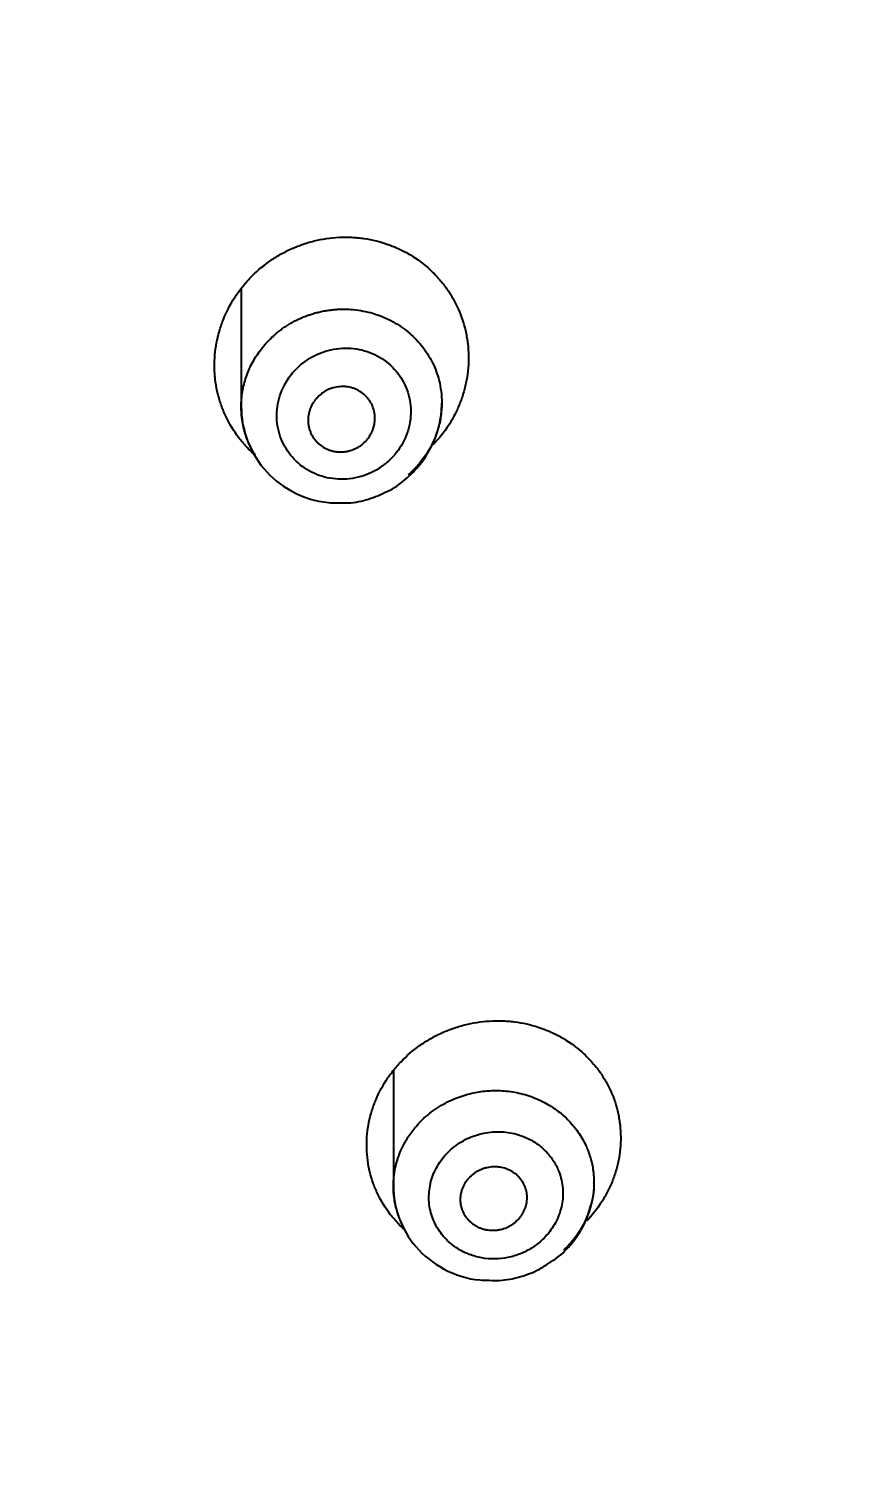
# Model space of a CAD drawing. Header units: millimetres. Extents: x 6110 to 6704, y -2661 to -1821.
# Drawn here: x 6341.09 to 6344.16, y -2163.91 to -2158.49 of the extents above; entities that cross this region are included whole.
import ezdxf

# ---------------------------------------------------------------- set-up
doc = ezdxf.new("R2010")
doc.units = ezdxf.units.MM
doc.header["$LTSCALE"] = 0.1
doc.linetypes.add('HIDDEN2', pattern=[4.7625, 3.175, -1.5875])
doc.layers.add('1', color=4, linetype='HIDDEN2', lineweight=13)
doc.layers.add('DIM', color=3, linetype='Continuous', lineweight=9)
doc.styles.get("Standard").update_dxf_attribs({"font": 'arial.ttf'})
doc.dimstyles.new('ISO-25', dxfattribs={"dimtxt": 2.5, "dimasz": 2.5, "dimexe": 1.25, "dimexo": 0.625, "dimtad": 1, "dimlfac": 5, "dimtxsty": 'Standard', "dimcen": 2.5, "dimadec": 0, "dimazin": 0, "dimtfac": 1, "dimtmove": 0, "dimatfit": 3, "dimfxl": 0, "dimarcsym": 0})

# ---------------------------------------------------------------- blocks, each defined once
blk = doc.blocks.new('*D85')
at = {"layer": 'Defpoints', "color": 0}
for p in [(6324.4599, -2027.3782), (6392.6916, -2027.3782), (6311.704, -2532.5418)]:
    blk.add_point(p, dxfattribs=at)
at = {"layer": 'DIM', "color": 0, "lineweight": -2}
for p, q in [((6325.0849, -2027.3782), (6393.9416, -2027.3782)), ((6392.6916, -2527.5418), (6392.6916, -2032.3782)), ((6312.329, -2532.5418), (6393.9416, -2532.5418))]:
    blk.add_line(p, q, dxfattribs=at)
at = {"layer": 'DIM', "color": 0}
for points in [[(6391.8583, -2032.3782), (6393.5249, -2032.3782), (6392.6916, -2027.3782)], [(6391.8583, -2527.5418), (6393.5249, -2527.5418), (6392.6916, -2532.5418)]]:
    blk.add_solid(points, dxfattribs=at)
at = {"layer": 'DIM', "color": 0, "insert": (6389.0618, -2279.96), "char_height": 5, "attachment_point": 5, "rotation": 90}
blk.add_mtext('2020,7', dxfattribs=at)
blk = doc.blocks.new('*D93')
at = {"layer": 'Defpoints', "color": 0}
for p in [(6325.0849, -2027.3782), (6402.037, -2595.9805), (6423.8203, -2595.9805)]:
    blk.add_point(p, dxfattribs=at)
at = {"layer": 'DIM', "color": 0, "lineweight": -2}
for p, q in [((6325.7099, -2027.3782), (6425.0703, -2027.3782)), ((6423.8203, -2032.3782), (6423.8203, -2590.9805)), ((6402.662, -2595.9805), (6425.0703, -2595.9805))]:
    blk.add_line(p, q, dxfattribs=at)
at = {"layer": 'DIM', "color": 0}
for points in [[(6422.9869, -2032.3782), (6424.6536, -2032.3782), (6423.8203, -2027.3782)], [(6422.9869, -2590.9805), (6424.6536, -2590.9805), (6423.8203, -2595.9805)]]:
    blk.add_solid(points, dxfattribs=at)
at = {"layer": 'DIM', "color": 0, "insert": (6420.1905, -2311.6794), "char_height": 5, "attachment_point": 5, "rotation": 90}
blk.add_mtext('2274,4', dxfattribs=at)

msp = doc.modelspace()

# ---------------------------------------------------------------- hatches: boundary and pattern name
at = {"layer": 'DIM'}
h = msp.add_hatch(dxfattribs=at)
h.set_pattern_fill('ANSI31', color=2)
edge = h.paths.add_edge_path()
edge.add_line((6619.6172, -2595.9805), (6619.6172, -1962.2056))
edge.add_line((6634.6172, -1966.1101), (6619.6172, -1966.1101))
edge.add_line((6634.6172, -2610.9805), (6634.6172, -1966.1101))
edge.add_line((6634.6172, -2610.9805), (6184.4567, -2610.9805))
edge.add_line((6619.6172, -2595.9805), (6184.4567, -2595.9805))
edge.add_line((6184.4567, -2610.9805), (6184.4567, -2595.9805))

# ---------------------------------------------------------------- linework, layer by layer
at = {"layer": '1', "color": 7, "linetype": 'Continuous', "lineweight": -3}
for p, q in [((6341.8802, -2159.4613), (6341.8802, -2159.9035)), ((6342.4492, -2162.3866), (6342.4492, -2162.8181))]:
    msp.add_line(p, q, dxfattribs=at)
for centre, major_axis, start_param, end_param in [((6338.0093, -2168.509), (-13.75, 0), 3.141606, 7.301236), ((6338.0093, -2168.5303), (-13.75, 0), 3.570041, 5.884468), ((6338.0093, -2168.5196), (-13.75, 0), 3.141627, 6.283151), ((6338.0093, -2168.4983), (13.75, 0), 0.43031, 2.719801), ((6338.0093, -2168.8384), (13.1753, 0), 4.984867, 10.723113)]:
    msp.add_ellipse(centre, major_axis=major_axis, ratio=0.906308, start_param=start_param, end_param=end_param, dxfattribs=at)
for points, knots in [([(6350.491, -2163.2462), (6350.4834, -2163.2291), (6350.3064, -2162.8335), (6349.8504, -2162.1038), (6349.1187, -2161.075), (6348.2669, -2160.1224), (6347.3204, -2159.2484), (6346.2835, -2158.4633), (6345.1672, -2157.7741), (6343.9821, -2157.1876), (6342.7394, -2156.7095), (6341.4511, -2156.3444), (6340.1297, -2156.0958), (6338.9765, -2155.9846), (6338.2688, -2155.9664), (6338.0093, -2155.9663)], [0, 0, 0, 0, 0.003864, 0.089606, 0.17541, 0.261282, 0.347223, 0.433229, 0.519294, 0.605411, 0.691572, 0.777769, 0.863995, 0.950243, 1, 1, 1, 1]), ([(6341.9329, -2160.0851), (6341.93, -2160.0826), (6341.9271, -2160.08), (6341.9131, -2160.0671), (6341.9024, -2160.0562), (6341.8872, -2160.039), (6341.8822, -2160.0332), (6341.8727, -2160.0213), (6341.8682, -2160.0153), (6341.8461, -2159.9846), (6341.8311, -2159.9585), (6341.8157, -2159.9239), (6341.8128, -2159.9169), (6341.8073, -2159.9027), (6341.8048, -2159.8956), (6341.7977, -2159.874), (6341.7898, -2159.845), (6341.7849, -2159.8154), (6341.7823, -2159.7929), (6341.7816, -2159.7854), (6341.7806, -2159.7703), (6341.7803, -2159.7627), (6341.7798, -2159.7246), (6341.7824, -2159.6946), (6341.7907, -2159.65), (6341.7942, -2159.6352), (6341.8006, -2159.6131), (6341.8029, -2159.6058), (6341.8079, -2159.5913), (6341.8105, -2159.5841), (6341.8247, -2159.5486), (6341.8387, -2159.5214), (6341.8594, -2159.4891), (6341.8638, -2159.4827), (6341.8728, -2159.4701), (6341.8774, -2159.4638), (6341.8919, -2159.4455), (6341.902, -2159.4338), (6341.934, -2159.4002), (6341.9574, -2159.3799), (6341.9892, -2159.3571), (6341.9957, -2159.3527), (6342.0089, -2159.3441), (6342.0156, -2159.34), (6342.0359, -2159.3282), (6342.0636, -2159.3139), (6342.0925, -2159.3021), (6342.1146, -2159.2944), (6342.1221, -2159.2919), (6342.1371, -2159.2874), (6342.1448, -2159.2853), (6342.1831, -2159.2758), (6342.214, -2159.2713), (6342.2606, -2159.2689), (6342.2763, -2159.2688), (6342.2998, -2159.2699), (6342.3076, -2159.2705), (6342.3233, -2159.2719), (6342.331, -2159.2729), (6342.3696, -2159.2784), (6342.3996, -2159.2858), (6342.4361, -2159.2988), (6342.4433, -2159.3015), (6342.4577, -2159.3074), (6342.4648, -2159.3106), (6342.4859, -2159.3205), (6342.4994, -2159.3278), (6342.5388, -2159.3514), (6342.5632, -2159.3697), (6342.5916, -2159.3957), (6342.5971, -2159.4011), (6342.6078, -2159.412), (6342.613, -2159.4176), (6342.628, -2159.4346), (6342.6469, -2159.4582), (6342.6633, -2159.4836), (6342.6746, -2159.5034), (6342.6783, -2159.5101), (6342.6852, -2159.5237), (6342.6884, -2159.5305), (6342.7038, -2159.5651), (6342.7132, -2159.5936), (6342.7213, -2159.6305), (6342.7227, -2159.6379), (6342.7252, -2159.6529), (6342.7263, -2159.6604), (6342.7289, -2159.6831), (6342.7299, -2159.6981), (6342.7306, -2159.7433), (6342.7281, -2159.7734), (6342.7212, -2159.811), (6342.7196, -2159.8185), (6342.7161, -2159.8334), (6342.7141, -2159.8408), (6342.7078, -2159.8627), (6342.698, -2159.8915), (6342.6854, -2159.9193), (6342.6749, -2159.9397), (6342.6712, -2159.9465), (6342.6635, -2159.9599), (6342.6594, -2159.9665), (6342.6385, -2159.9991), (6342.6193, -2160.0235), (6342.5977, -2160.0461)], [0, 0, 0, 0, 0.005243, 0.005243, 0.025967, 0.025967, 0.03633, 0.03633, 0.046692, 0.046692, 0.08814, 0.08814, 0.098502, 0.098502, 0.108864, 0.108864, 0.129588, 0.150312, 0.150312, 0.160674, 0.160674, 0.171036, 0.171036, 0.212484, 0.212484, 0.233208, 0.233208, 0.24357, 0.24357, 0.253933, 0.253933, 0.295381, 0.295381, 0.305743, 0.305743, 0.316105, 0.316105, 0.336829, 0.336829, 0.378277, 0.378277, 0.388639, 0.388639, 0.399001, 0.399001, 0.419725, 0.440449, 0.440449, 0.450811, 0.450811, 0.461173, 0.461173, 0.502622, 0.502622, 0.523346, 0.523346, 0.533708, 0.533708, 0.54407, 0.54407, 0.585518, 0.585518, 0.59588, 0.59588, 0.606242, 0.606242, 0.626966, 0.626966, 0.668414, 0.668414, 0.678777, 0.678777, 0.689139, 0.689139, 0.709863, 0.730587, 0.730587, 0.740949, 0.740949, 0.751311, 0.751311, 0.792759, 0.792759, 0.803121, 0.803121, 0.813483, 0.813483, 0.834207, 0.834207, 0.875655, 0.875655, 0.886017, 0.886017, 0.89638, 0.89638, 0.917104, 0.937828, 0.937828, 0.94819, 0.94819, 0.958552, 0.958552, 1, 1, 1, 1]), ([(6341.8802, -2159.9034), (6341.8802, -2159.8963), (6341.8807, -2159.8798), (6341.8834, -2159.8541), (6341.8886, -2159.8264), (6341.896, -2159.7992), (6341.9057, -2159.7726), (6341.9174, -2159.7467), (6341.9313, -2159.7217), (6341.9471, -2159.6978), (6341.9649, -2159.6751), (6341.9844, -2159.6536), (6342.0026, -2159.6364), (6342.0188, -2159.6228), (6342.0325, -2159.6124), (6342.0467, -2159.6025), (6342.0616, -2159.5932), (6342.077, -2159.5845), (6342.0929, -2159.5764), (6342.1094, -2159.569), (6342.1263, -2159.5624), (6342.1437, -2159.5564), (6342.1615, -2159.5513), (6342.1797, -2159.5469), (6342.1982, -2159.5434), (6342.2169, -2159.5408), (6342.236, -2159.539), (6342.2608, -2159.5379), (6342.2915, -2159.5387), (6342.3277, -2159.5431), (6342.3634, -2159.5509), (6342.3984, -2159.5621), (6342.4323, -2159.5766), (6342.4646, -2159.5945), (6342.495, -2159.6156), (6342.5232, -2159.6398), (6342.5488, -2159.6668), (6342.5715, -2159.6965), (6342.5908, -2159.7285), (6342.6064, -2159.762), (6342.6184, -2159.7975), (6342.6269, -2159.8359), (6342.631, -2159.8788), (6342.6294, -2159.9257), (6342.6214, -2159.9701), (6342.6091, -2160.0092), (6342.5955, -2160.0407), (6342.5807, -2160.0681), (6342.5655, -2160.0914), (6342.5506, -2160.111), (6342.5367, -2160.1271), (6342.5243, -2160.1401), (6342.5139, -2160.1501), (6342.5075, -2160.1558), (6342.5047, -2160.1583)], [0, 0, 0, 0, 0.015021, 0.034721, 0.054423, 0.074127, 0.093833, 0.11354, 0.13325, 0.152961, 0.172674, 0.192389, 0.212106, 0.223612, 0.23521, 0.246903, 0.258689, 0.270569, 0.282545, 0.294615, 0.30678, 0.319041, 0.331397, 0.34385, 0.356399, 0.369045, 0.381788, 0.394628, 0.418787, 0.443126, 0.46765, 0.492363, 0.517266, 0.542365, 0.567662, 0.59316, 0.618863, 0.644774, 0.670896, 0.697231, 0.722182, 0.749783, 0.780033, 0.812933, 0.848482, 0.874602, 0.898401, 0.919879, 0.939037, 0.955873, 0.970388, 0.982581, 0.992452, 1, 1, 1, 1]), ([(6342.4304, -2160.1073), (6342.4412, -2160.0976), (6342.4512, -2160.0869), (6342.4777, -2160.0534), (6342.4917, -2160.0279), (6342.5009, -2160.0013), (6342.5009, -2160.0012), (6342.51, -2159.9748), (6342.5146, -2159.9467), (6342.5141, -2159.8921), (6342.509, -2159.8647), (6342.4904, -2159.8143), (6342.4766, -2159.7905), (6342.4421, -2159.7495), (6342.421, -2159.7316), (6342.3743, -2159.7041), (6342.348, -2159.6941), (6342.2936, -2159.6833), (6342.2647, -2159.6824), (6342.2087, -2159.6901), (6342.1807, -2159.6988), (6342.1298, -2159.7243), (6342.1062, -2159.7414), (6342.0734, -2159.7746), (6342.0618, -2159.7892), (6342.0369, -2159.8286), (6342.0257, -2159.8553), (6342.0133, -2159.9094), (6342.0117, -2159.9375), (6342.018, -2159.9915), (6342.0259, -2160.018), (6342.0498, -2160.066), (6342.066, -2160.0881), (6342.1048, -2160.1253), (6342.1278, -2160.1409), (6342.1775, -2160.1635), (6342.2049, -2160.1708), (6342.2605, -2160.176), (6342.2895, -2160.1738), (6342.3449, -2160.1604), (6342.372, -2160.1488), (6342.4083, -2160.1256), (6342.4198, -2160.1169), (6342.4304, -2160.1073)], [0, 0, 0, 0, 0.027519, 0.027519, 0.082226, 0.082226, 0.08246, 0.08246, 0.136759, 0.136759, 0.190165, 0.190165, 0.242823, 0.242823, 0.295195, 0.295195, 0.347878, 0.347878, 0.401344, 0.401344, 0.455481, 0.455481, 0.509591, 0.509591, 0.544799, 0.544799, 0.599552, 0.599552, 0.653542, 0.653542, 0.706679, 0.706679, 0.759221, 0.759221, 0.811665, 0.811665, 0.86456, 0.86456, 0.918284, 0.918284, 0.97286, 0.97286, 1, 1, 1, 1]), ([(6342.3485, -2160.0286), (6342.343, -2160.0347), (6342.337, -2160.0403), (6342.3273, -2160.0477), (6342.324, -2160.0501), (6342.317, -2160.0545), (6342.3134, -2160.0565), (6342.3023, -2160.0621), (6342.2947, -2160.065), (6342.2828, -2160.0684), (6342.2788, -2160.0694), (6342.2706, -2160.0709), (6342.2665, -2160.0714), (6342.2542, -2160.0725), (6342.246, -2160.0724), (6342.2337, -2160.0711), (6342.2296, -2160.0704), (6342.2216, -2160.0688), (6342.2137, -2160.0667), (6342.2061, -2160.0639), (6342.2005, -2160.0615), (6342.1987, -2160.0607), (6342.195, -2160.0589), (6342.1932, -2160.0579), (6342.1843, -2160.053), (6342.1777, -2160.0485), (6342.1685, -2160.0407), (6342.1656, -2160.0379), (6342.16, -2160.0321), (6342.1574, -2160.0291), (6342.15, -2160.0197), (6342.1458, -2160.0129), (6342.1405, -2160.0022), (6342.1389, -2159.9985), (6342.1362, -2159.9911), (6342.1338, -2159.9835), (6342.1322, -2159.9758), (6342.131, -2159.968), (6342.1306, -2159.964), (6342.1299, -2159.952), (6342.1303, -2159.9441), (6342.132, -2159.9323), (6342.1328, -2159.9284), (6342.1348, -2159.9206), (6342.1359, -2159.9167), (6342.14, -2159.9054), (6342.1434, -2159.8981), (6342.1496, -2159.8877), (6342.1518, -2159.8843), (6342.1566, -2159.8777), (6342.1592, -2159.8745), (6342.1673, -2159.8654), (6342.1732, -2159.8598), (6342.183, -2159.8523), (6342.1864, -2159.8499), (6342.1934, -2159.8456), (6342.2005, -2159.8415), (6342.208, -2159.8382), (6342.2156, -2159.8352), (6342.2196, -2159.8339), (6342.2316, -2159.8304), (6342.2396, -2159.8289), (6342.2519, -2159.8279), (6342.256, -2159.8277), (6342.2622, -2159.8278), (6342.2643, -2159.8278), (6342.2684, -2159.8281), (6342.2705, -2159.8282), (6342.2807, -2159.8293), (6342.2886, -2159.831), (6342.2984, -2159.834), (6342.3003, -2159.8347), (6342.3042, -2159.8361), (6342.3061, -2159.8369), (6342.3117, -2159.8393), (6342.3153, -2159.841), (6342.3259, -2159.8469), (6342.3326, -2159.8514), (6342.3418, -2159.8593), (6342.3448, -2159.862), (6342.3503, -2159.8678), (6342.3555, -2159.8738), (6342.3601, -2159.8803), (6342.3643, -2159.8871), (6342.3663, -2159.8906), (6342.3716, -2159.9013), (6342.3743, -2159.9087), (6342.3774, -2159.9202), (6342.3782, -2159.9242), (6342.3794, -2159.932), (6342.3798, -2159.936), (6342.3804, -2159.9479), (6342.3801, -2159.9558), (6342.3783, -2159.9677), (6342.3776, -2159.9716), (6342.3756, -2159.9794), (6342.3733, -2159.9871), (6342.3703, -2159.9945), (6342.3669, -2160.0018), (6342.365, -2160.0054), (6342.3587, -2160.0159), (6342.3539, -2160.0224), (6342.3485, -2160.0286)], [0, 0, 0, 0, 0.03125, 0.03125, 0.046875, 0.046875, 0.0625, 0.0625, 0.09375, 0.09375, 0.109375, 0.109375, 0.125, 0.125, 0.15625, 0.15625, 0.171875, 0.171875, 0.1875, 0.203125, 0.203125, 0.210938, 0.210938, 0.21875, 0.21875, 0.25, 0.25, 0.265625, 0.265625, 0.28125, 0.28125, 0.3125, 0.3125, 0.328125, 0.328125, 0.34375, 0.359375, 0.359375, 0.375, 0.375, 0.40625, 0.40625, 0.421875, 0.421875, 0.4375, 0.4375, 0.46875, 0.46875, 0.484375, 0.484375, 0.5, 0.5, 0.53125, 0.53125, 0.546875, 0.546875, 0.5625, 0.578125, 0.578125, 0.59375, 0.59375, 0.625, 0.625, 0.640625, 0.640625, 0.648438, 0.648438, 0.65625, 0.65625, 0.6875, 0.6875, 0.695313, 0.695313, 0.703125, 0.703125, 0.71875, 0.71875, 0.75, 0.75, 0.765625, 0.765625, 0.78125, 0.796875, 0.796875, 0.8125, 0.8125, 0.84375, 0.84375, 0.859375, 0.859375, 0.875, 0.875, 0.90625, 0.90625, 0.921875, 0.921875, 0.9375, 0.953125, 0.953125, 0.96875, 0.96875, 1, 1, 1, 1]), ([(6341.8802, -2159.9025), (6341.8805, -2159.945), (6341.8942, -2160.0266), (6341.9592, -2160.1411), (6342.0663, -2160.2281), (6342.1781, -2160.263), (6342.2457, -2160.2637), (6342.2659, -2160.2624)], [0, 0, 0, 0, 0.208688, 0.428002, 0.658136, 0.900011, 1, 1, 1, 1]), ([(6341.9318, -2160.0836), (6341.9259, -2160.0741), (6341.9113, -2160.048), (6341.893, -2160.0017), (6341.8822, -2159.9506), (6341.8802, -2159.9171), (6341.8802, -2159.9034)], [0, 0, 0, 0, 0.17494, 0.470319, 0.782906, 1, 1, 1, 1]), ([(6342.4242, -2160.2203), (6342.4254, -2160.2199), (6342.4509, -2160.2095), (6342.4951, -2160.1759), (6342.5524, -2160.1196), (6342.5956, -2160.05), (6342.6234, -2159.972), (6342.6299, -2159.9177), (6342.6301, -2159.8896)], [0, 0, 0, 0, 0.008669, 0.199304, 0.394385, 0.593109, 0.794699, 1, 1, 1, 1]), ([(6342.2659, -2160.2624), (6342.2709, -2160.2626), (6342.3013, -2160.2631), (6342.356, -2160.2501), (6342.4021, -2160.232), (6342.4242, -2160.2203)], [0, 0, 0, 0, 0.0913, 0.552339, 1, 1, 1, 1]), ([(6342.4902, -2162.9806), (6342.4821, -2162.9732), (6342.4742, -2162.9655), (6342.4615, -2162.952), (6342.4564, -2162.9464), (6342.4467, -2162.9351), (6342.442, -2162.9293), (6342.4194, -2162.8999), (6342.404, -2162.8748), (6342.388, -2162.8416), (6342.3849, -2162.8349), (6342.3792, -2162.8212), (6342.3765, -2162.8143), (6342.369, -2162.7934), (6342.3648, -2162.7794), (6342.3544, -2162.7368), (6342.3504, -2162.7077), (6342.3485, -2162.6484), (6342.3506, -2162.619), (6342.3582, -2162.5755), (6342.3615, -2162.561), (6342.3676, -2162.5395), (6342.3698, -2162.5323), (6342.3746, -2162.5181), (6342.3772, -2162.5111), (6342.3909, -2162.4762), (6342.4046, -2162.4496), (6342.425, -2162.4179), (6342.4293, -2162.4116), (6342.4381, -2162.3993), (6342.4428, -2162.3931), (6342.457, -2162.3751), (6342.4671, -2162.3636), (6342.4987, -2162.3306), (6342.5219, -2162.3106), (6342.5535, -2162.2881), (6342.56, -2162.2837), (6342.5731, -2162.2753), (6342.5797, -2162.2713), (6342.5999, -2162.2596), (6342.6273, -2162.2454), (6342.6561, -2162.2337), (6342.6781, -2162.2259), (6342.6855, -2162.2235), (6342.7005, -2162.2189), (6342.7081, -2162.2168), (6342.7462, -2162.2072), (6342.7769, -2162.2024), (6342.8233, -2162.1995), (6342.8389, -2162.1993), (6342.8623, -2162.2), (6342.8701, -2162.2004), (6342.8857, -2162.2017), (6342.8934, -2162.2025), (6342.9319, -2162.2073), (6342.9618, -2162.214), (6342.9983, -2162.2259), (6343.0056, -2162.2285), (6343.02, -2162.234), (6343.0271, -2162.2369), (6343.0482, -2162.2462), (6343.0619, -2162.253), (6343.1015, -2162.2752), (6343.1261, -2162.2925), (6343.1548, -2162.3172), (6343.1604, -2162.3223), (6343.1713, -2162.3326), (6343.1766, -2162.338), (6343.192, -2162.3542), (6343.2112, -2162.3768), (6343.228, -2162.4011), (6343.2397, -2162.4201), (6343.2435, -2162.4265), (6343.2506, -2162.4396), (6343.254, -2162.4462), (6343.2701, -2162.4796), (6343.2799, -2162.5072), (6343.2887, -2162.5428), (6343.2903, -2162.55), (6343.293, -2162.5645), (6343.2942, -2162.5718), (6343.2973, -2162.5939), (6343.2985, -2162.6086), (6343.2999, -2162.6526), (6343.2979, -2162.682), (6343.2915, -2162.7186), (6343.29, -2162.726), (6343.2867, -2162.7406), (6343.2849, -2162.7478), (6343.2788, -2162.7693), (6343.2694, -2162.7975), (6343.2571, -2162.8247), (6343.2468, -2162.8448), (6343.2432, -2162.8514), (6343.2357, -2162.8645), (6343.2317, -2162.8711), (6343.2111, -2162.9031), (6343.1922, -2162.9271), (6343.1708, -2162.9493)], [0, 0, 0, 0, 0.015398, 0.015398, 0.025872, 0.025872, 0.036347, 0.036347, 0.078244, 0.078244, 0.088719, 0.088719, 0.099193, 0.099193, 0.120142, 0.120142, 0.16204, 0.16204, 0.203938, 0.203938, 0.224887, 0.224887, 0.235362, 0.235362, 0.245836, 0.245836, 0.287734, 0.287734, 0.298209, 0.298209, 0.308683, 0.308683, 0.329632, 0.329632, 0.37153, 0.37153, 0.382005, 0.382005, 0.392479, 0.392479, 0.413428, 0.434377, 0.434377, 0.444852, 0.444852, 0.455326, 0.455326, 0.497224, 0.497224, 0.518173, 0.518173, 0.528648, 0.528648, 0.539122, 0.539122, 0.58102, 0.58102, 0.591495, 0.591495, 0.601969, 0.601969, 0.622918, 0.622918, 0.664816, 0.664816, 0.675291, 0.675291, 0.685765, 0.685765, 0.706714, 0.727663, 0.727663, 0.738138, 0.738138, 0.748612, 0.748612, 0.79051, 0.79051, 0.800985, 0.800985, 0.811459, 0.811459, 0.832408, 0.832408, 0.874306, 0.874306, 0.884781, 0.884781, 0.895255, 0.895255, 0.916204, 0.937153, 0.937153, 0.947628, 0.947628, 0.958102, 0.958102, 1, 1, 1, 1]), ([(6342.4492, -2162.8181), (6342.4492, -2162.8161), (6342.4493, -2162.8092), (6342.4498, -2162.7953), (6342.4518, -2162.7747), (6342.4561, -2162.7488), (6342.4641, -2162.7179), (6342.4773, -2162.6826), (6342.4972, -2162.6437), (6342.5255, -2162.6028), (6342.5581, -2162.5679), (6342.5911, -2162.5402), (6342.6208, -2162.5199), (6342.6511, -2162.5029), (6342.6815, -2162.4892), (6342.7117, -2162.4785), (6342.7413, -2162.4705), (6342.7699, -2162.4649), (6342.7975, -2162.4616), (6342.8366, -2162.4596), (6342.8877, -2162.4627), (6342.9495, -2162.4765), (6343.0077, -2162.5), (6343.0606, -2162.5323), (6343.1067, -2162.5727), (6343.1448, -2162.6199), (6343.1716, -2162.6688), (6343.189, -2162.7181), (6343.1975, -2162.7622), (6343.1992, -2162.7914), (6343.1992, -2162.804)], [0, 0, 0, 0, 0.005333, 0.019027, 0.037749, 0.061496, 0.090269, 0.124065, 0.162883, 0.206719, 0.255571, 0.287756, 0.318701, 0.348406, 0.376872, 0.404099, 0.430087, 0.454836, 0.478346, 0.500619, 0.554492, 0.608357, 0.662223, 0.716101, 0.769999, 0.823926, 0.877892, 0.920271, 0.965832, 1, 1, 1, 1]), ([(6343.0067, -2163.018), (6343.0146, -2163.0106), (6343.0292, -2162.9949), (6343.0479, -2162.9688), (6343.0629, -2162.9406), (6343.074, -2162.9111), (6343.081, -2162.8805), (6343.0837, -2162.8493), (6343.0823, -2162.8182), (6343.0765, -2162.7877), (6343.0648, -2162.7534), (6343.0449, -2162.7166), (6343.014, -2162.6807), (6342.9763, -2162.6512), (6342.9377, -2162.632), (6342.9016, -2162.6207), (6342.8693, -2162.6151), (6342.8365, -2162.6136), (6342.8037, -2162.6161), (6342.7714, -2162.6226), (6342.7401, -2162.6332), (6342.7104, -2162.6473), (6342.6829, -2162.665), (6342.6579, -2162.6859), (6342.6358, -2162.7096), (6342.6172, -2162.7357), (6342.6022, -2162.7638), (6342.5911, -2162.7934), (6342.5841, -2162.824), (6342.5814, -2162.855), (6342.5828, -2162.8861), (6342.5886, -2162.9166), (6342.5986, -2162.946), (6342.6125, -2162.9739), (6342.6303, -2162.9997), (6342.6516, -2163.0229), (6342.6759, -2163.0433), (6342.703, -2163.0604), (6342.7372, -2163.076), (6342.7792, -2163.0877), (6342.8284, -2163.0915), (6342.8777, -2163.0864), (6342.9252, -2163.072), (6342.9692, -2163.0494), (6342.9949, -2163.0292), (6343.0067, -2163.018)], [0, 0, 0, 0, 0.020814, 0.041577, 0.062643, 0.083443, 0.104149, 0.125115, 0.146008, 0.166713, 0.187583, 0.218867, 0.250017, 0.281262, 0.31246, 0.33331, 0.354027, 0.374954, 0.395785, 0.416496, 0.437436, 0.458324, 0.479046, 0.499955, 0.520917, 0.541668, 0.562565, 0.583517, 0.604235, 0.625074, 0.645974, 0.666682, 0.687569, 0.708455, 0.729147, 0.750038, 0.770954, 0.791641, 0.812505, 0.843746, 0.874933, 0.906117, 0.937375, 0.968616, 1, 1, 1, 1]), ([(6342.913, -2162.9454), (6342.9073, -2162.9511), (6342.901, -2162.9562), (6342.8909, -2162.9629), (6342.8874, -2162.965), (6342.8802, -2162.9689), (6342.8765, -2162.9707), (6342.8652, -2162.9756), (6342.8574, -2162.9781), (6342.8454, -2162.9808), (6342.8413, -2162.9815), (6342.8331, -2162.9825), (6342.829, -2162.9828), (6342.8168, -2162.9833), (6342.8087, -2162.9828), (6342.7965, -2162.9809), (6342.7925, -2162.9801), (6342.7846, -2162.9781), (6342.7769, -2162.9757), (6342.7695, -2162.9727), (6342.7641, -2162.9701), (6342.7623, -2162.9692), (6342.7587, -2162.9673), (6342.757, -2162.9663), (6342.7484, -2162.9611), (6342.742, -2162.9564), (6342.7333, -2162.9485), (6342.7305, -2162.9457), (6342.7253, -2162.9398), (6342.7228, -2162.9367), (6342.7159, -2162.9272), (6342.7121, -2162.9205), (6342.7073, -2162.9099), (6342.7059, -2162.9062), (6342.7035, -2162.8989), (6342.7025, -2162.8951), (6342.7001, -2162.8838), (6342.6992, -2162.8762), (6342.6992, -2162.8605), (6342.7, -2162.8528), (6342.7023, -2162.8414), (6342.7033, -2162.8376), (6342.7056, -2162.8301), (6342.707, -2162.8264), (6342.7116, -2162.8155), (6342.7154, -2162.8086), (6342.7222, -2162.7988), (6342.7246, -2162.7956), (6342.7298, -2162.7894), (6342.7325, -2162.7864), (6342.7411, -2162.7779), (6342.7473, -2162.7728), (6342.7575, -2162.766), (6342.761, -2162.7639), (6342.7682, -2162.76), (6342.7755, -2162.7564), (6342.7832, -2162.7535), (6342.791, -2162.751), (6342.7949, -2162.7499), (6342.807, -2162.7472), (6342.8152, -2162.7462), (6342.8274, -2162.7457), (6342.8315, -2162.7458), (6342.8376, -2162.7461), (6342.8397, -2162.7463), (6342.8438, -2162.7467), (6342.8458, -2162.747), (6342.8559, -2162.7486), (6342.8637, -2162.7505), (6342.8732, -2162.7539), (6342.8751, -2162.7547), (6342.8788, -2162.7562), (6342.8807, -2162.757), (6342.8862, -2162.7596), (6342.8897, -2162.7615), (6342.8999, -2162.7676), (6342.9063, -2162.7723), (6342.9151, -2162.7804), (6342.9179, -2162.7832), (6342.9231, -2162.789), (6342.928, -2162.7951), (6342.9322, -2162.8016), (6342.9361, -2162.8084), (6342.9379, -2162.8119), (6342.9427, -2162.8225), (6342.9451, -2162.8298), (6342.9475, -2162.8412), (6342.9481, -2162.845), (6342.949, -2162.8528), (6342.9492, -2162.8566), (6342.9492, -2162.8682), (6342.9485, -2162.8759), (6342.9461, -2162.8874), (6342.9451, -2162.8913), (6342.9428, -2162.8988), (6342.9401, -2162.9061), (6342.9367, -2162.9132), (6342.9329, -2162.9201), (6342.9308, -2162.9235), (6342.924, -2162.9335), (6342.9188, -2162.9397), (6342.913, -2162.9454)], [0, 0, 0, 0, 0.03125, 0.03125, 0.046875, 0.046875, 0.0625, 0.0625, 0.09375, 0.09375, 0.109375, 0.109375, 0.125, 0.125, 0.15625, 0.15625, 0.171875, 0.171875, 0.1875, 0.203125, 0.203125, 0.210937, 0.210937, 0.21875, 0.21875, 0.25, 0.25, 0.265625, 0.265625, 0.28125, 0.28125, 0.3125, 0.3125, 0.328125, 0.328125, 0.34375, 0.34375, 0.375, 0.375, 0.40625, 0.40625, 0.421875, 0.421875, 0.4375, 0.4375, 0.46875, 0.46875, 0.484375, 0.484375, 0.5, 0.5, 0.53125, 0.53125, 0.546875, 0.546875, 0.5625, 0.578125, 0.578125, 0.59375, 0.59375, 0.625, 0.625, 0.640625, 0.640625, 0.648437, 0.648437, 0.65625, 0.65625, 0.6875, 0.6875, 0.695312, 0.695312, 0.703125, 0.703125, 0.71875, 0.71875, 0.75, 0.75, 0.765625, 0.765625, 0.78125, 0.796875, 0.796875, 0.8125, 0.8125, 0.84375, 0.84375, 0.859375, 0.859375, 0.875, 0.875, 0.90625, 0.90625, 0.921875, 0.921875, 0.9375, 0.953125, 0.953125, 0.96875, 0.96875, 1, 1, 1, 1]), ([(6342.4492, -2162.8171), (6342.4496, -2162.859), (6342.4634, -2162.9391), (6342.5283, -2163.0512), (6342.6345, -2163.1351), (6342.7367, -2163.169), (6342.7958, -2163.1701), (6342.8077, -2163.1697)], [0, 0, 0, 0, 0.218126, 0.446887, 0.686405, 0.937973, 1, 1, 1, 1]), ([(6342.4934, -2162.9823), (6342.4876, -2162.9723), (6342.4753, -2162.9482), (6342.4606, -2162.9077), (6342.4512, -2162.8628), (6342.4492, -2162.8325), (6342.4492, -2162.8181)], [0, 0, 0, 0, 0.199586, 0.470084, 0.748267, 1, 1, 1, 1]), ([(6343.1992, -2162.804), (6343.1992, -2162.8093), (6343.1986, -2162.8337), (6343.1944, -2162.8649), (6343.1878, -2162.8901), (6343.1859, -2162.8967)], [0, 0, 0, 0, 0.171365, 0.781849, 1, 1, 1, 1]), ([(6343.0308, -2163.1052), (6343.0407, -2163.0997), (6343.0729, -2163.0795), (6343.1188, -2163.0323), (6343.1617, -2162.968), (6343.1787, -2162.9215), (6343.1844, -2162.899)], [0, 0, 0, 0, 0.125596, 0.427643, 0.736124, 1, 1, 1, 1]), ([(6343.1859, -2162.8967), (6343.1835, -2162.9049), (6343.1747, -2162.9316), (6343.1554, -2162.972), (6343.1282, -2163.0119), (6343.1046, -2163.0391), (6343.0906, -2163.0528), (6343.0851, -2163.0579)], [0, 0, 0, 0, 0.135138, 0.444573, 0.700149, 0.885313, 1, 1, 1, 1]), ([(6342.8077, -2163.1697), (6342.8206, -2163.1708), (6342.8587, -2163.1718), (6342.922, -2163.159), (6342.9846, -2163.1362), (6343.0187, -2163.1143), (6343.0308, -2163.1052)], [0, 0, 0, 0, 0.163989, 0.482927, 0.80878, 1, 1, 1, 1])]:
    msp.add_open_spline(points, degree=3, knots=knots, dxfattribs=at)
msp.add_open_spline([(6343.1844, -2162.899), (6343.2026, -2162.8542), (6343.1992, -2162.8047)], degree=2, dxfattribs=at)

# ---------------------------------------------------------------- dimensions: what is measured, and where the dimension line sits
at = {"layer": 'DIM'}
for base, p1, p2, picture, middle in [((6392.6916, -2027.3782), (6311.704, -2532.5418), (6324.4599, -2027.3782), '*D85', (6389.0618, -2279.96)), ((6423.8203, -2595.9805), (6325.0849, -2027.3782), (6402.037, -2595.9805), '*D93', (6420.1905, -2311.6794))]:
    dim = msp.add_linear_dim(base=base, p1=p1, p2=p2, angle=90, dimstyle='ISO-25', override={"dimtxt": 5, "dimasz": 5, "dimdec": 1, "dimlfac": 4, "dimadec": 1, "dimtdec": 1, "dimfxl": 1.25, "dimtfill": 1}, dxfattribs=at)
    dim.commit()
    dim.dimension.update_dxf_attribs({"geometry": picture, "text_midpoint": middle})

doc.saveas('drawing.dxf')
